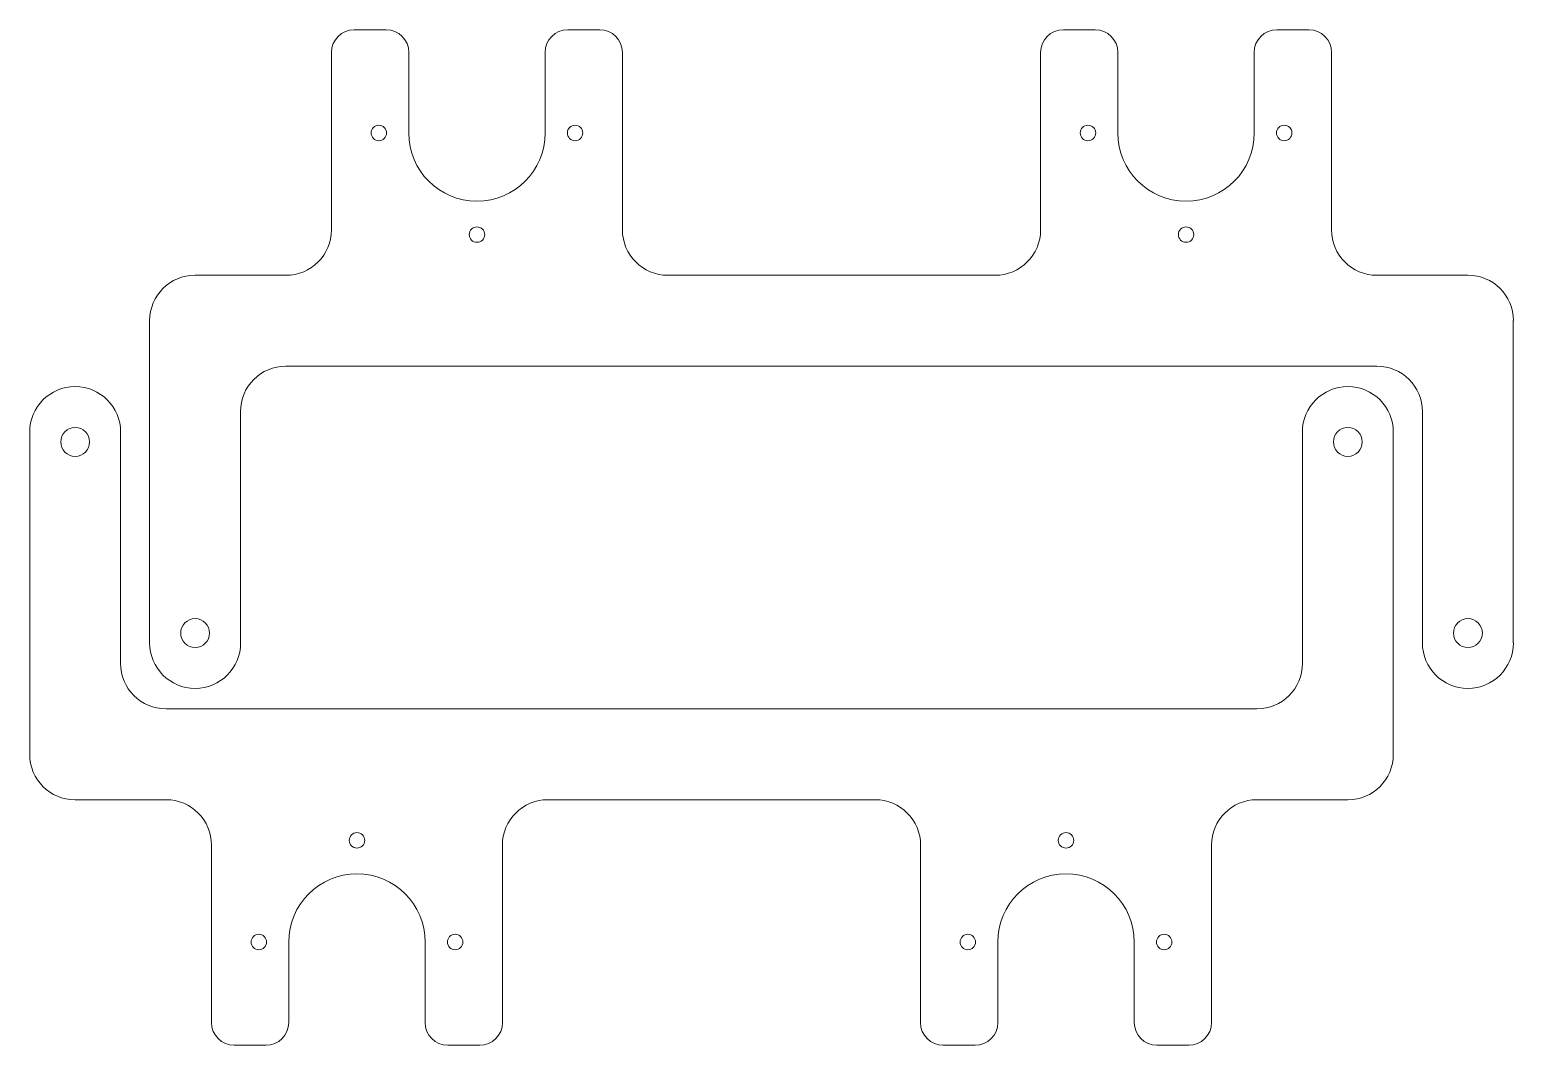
# Model space of a CAD drawing. Header units: inches. Extents: x 0.4 to 13.2, y 0.1 to 8.9.
import ezdxf

# ---------------------------------------------------------------- set-up
doc = ezdxf.new("R2010")
doc.units = ezdxf.units.IN
doc.layers.add('IN', color=90, linetype='Continuous')
doc.layers.add('OUT', color=240, linetype='Continuous')

msp = doc.modelspace()

# ---------------------------------------------------------------- linework, layer by layer
at = {"layer": 'IN', "linetype": 'Continuous', "lineweight": 15}
for centre, radius in [((3.414, 8.035), 0.0669), ((5.114, 8.035), 0.0669), ((9.556, 8.035), 0.0669), ((11.256, 8.035), 0.0669), ((4.264, 7.155), 0.0669), ((10.406, 7.155), 0.0669), ((0.784, 5.36), 0.125), ((11.807, 5.36), 0.125), ((1.823, 3.705), 0.125), ((12.847, 3.705), 0.125), ((3.225, 1.91), 0.0669), ((9.366, 1.91), 0.0669), ((2.375, 1.03), 0.0669), ((4.075, 1.03), 0.0669), ((8.516, 1.03), 0.0669), ((10.216, 1.03), 0.0669)]:
    msp.add_circle(centre, radius, dxfattribs=at)
at = {"layer": 'OUT', "linetype": 'Continuous', "lineweight": 15}
for p, q in [((3.477, 8.929), (3.201, 8.929)), ((5.327, 8.929), (5.051, 8.929)), ((9.618, 8.929), (9.343, 8.929)), ((11.469, 8.929), (11.193, 8.929)), ((3.004, 8.732), (3.004, 7.197)), ((3.673, 8.035), (3.673, 8.732)), ((4.855, 8.732), (4.855, 8.035)), ((5.524, 7.197), (5.524, 8.732)), ((9.146, 8.732), (9.146, 7.197)), ((9.815, 8.035), (9.815, 8.732)), ((10.996, 8.732), (10.996, 8.035)), ((11.666, 7.197), (11.666, 8.732)), ((2.61, 6.803), (1.823, 6.803)), ((8.752, 6.803), (5.918, 6.803)), ((12.847, 6.803), (12.059, 6.803)), ((1.429, 6.41), (1.429, 3.62)), ((13.24, 3.62), (13.24, 6.41)), ((2.61, 6.016), (12.059, 6.016)), ((2.217, 3.62), (2.217, 5.622)), ((12.453, 5.622), (12.453, 3.62)), ((0.39, 5.445), (0.39, 2.655)), ((1.177, 3.443), (1.177, 5.445)), ((11.414, 5.445), (11.414, 3.443)), ((12.201, 2.655), (12.201, 5.445)), ((11.02, 3.049), (1.571, 3.049)), ((0.784, 2.262), (1.571, 2.262)), ((4.878, 2.262), (7.713, 2.262)), ((11.02, 2.262), (11.807, 2.262)), ((1.965, 1.868), (1.965, 0.333)), ((4.485, 0.333), (4.485, 1.868)), ((8.107, 1.868), (8.107, 0.333)), ((10.626, 0.333), (10.626, 1.868)), ((2.634, 0.333), (2.634, 1.03)), ((3.815, 1.03), (3.815, 0.333)), ((8.776, 0.333), (8.776, 1.03)), ((9.957, 1.03), (9.957, 0.333)), ((2.162, 0.136), (2.437, 0.136)), ((4.012, 0.136), (4.288, 0.136)), ((8.303, 0.136), (8.579, 0.136)), ((10.154, 0.136), (10.429, 0.136))]:
    msp.add_line(p, q, dxfattribs=at)
for centre, radius, start, end in [((3.201, 8.732), 0.197, 90, 180), ((3.477, 8.732), 0.197, 0, 90), ((5.051, 8.732), 0.197, 90, 180), ((5.327, 8.732), 0.197, 0, 90), ((9.343, 8.732), 0.197, 90, 180), ((9.618, 8.732), 0.197, 0, 90), ((11.193, 8.732), 0.197, 90, 180), ((11.469, 8.732), 0.197, 0, 90), ((4.264, 8.035), 0.591, 180, 0), ((10.406, 8.035), 0.591, 180, 0), ((2.61, 7.197), 0.394, 270, 0), ((5.918, 7.197), 0.394, 180, 270), ((8.752, 7.197), 0.394, 270, 0), ((12.059, 7.197), 0.394, 180, 270), ((1.823, 6.41), 0.394, 90, 180), ((12.847, 6.41), 0.394, 0, 90), ((2.61, 5.622), 0.394, 90, 180), ((12.059, 5.622), 0.394, 0, 90), ((0.784, 5.445), 0.394, 0, 180), ((11.807, 5.445), 0.394, 0, 180), ((1.823, 3.62), 0.394, 180, 0), ((12.847, 3.62), 0.394, 180, 0), ((1.571, 3.443), 0.394, 180, 270), ((11.02, 3.443), 0.394, 270, 0), ((0.784, 2.655), 0.394, 180, 270), ((11.807, 2.655), 0.394, 270, 0), ((1.571, 1.868), 0.394, 0, 90), ((4.878, 1.868), 0.394, 90, 180), ((7.713, 1.868), 0.394, 0, 90), ((11.02, 1.868), 0.394, 90, 180), ((3.225, 1.03), 0.591, 0, 180), ((9.366, 1.03), 0.591, 0, 180), ((2.162, 0.333), 0.197, 180, 270), ((2.437, 0.333), 0.197, 270, 0), ((4.012, 0.333), 0.197, 180, 270), ((4.288, 0.333), 0.197, 270, 0), ((8.303, 0.333), 0.197, 180, 270), ((8.579, 0.333), 0.197, 270, 0), ((10.154, 0.333), 0.197, 180, 270), ((10.429, 0.333), 0.197, 270, 0)]:
    msp.add_arc(centre, radius, start, end, dxfattribs=at)

doc.saveas('drawing.dxf')
